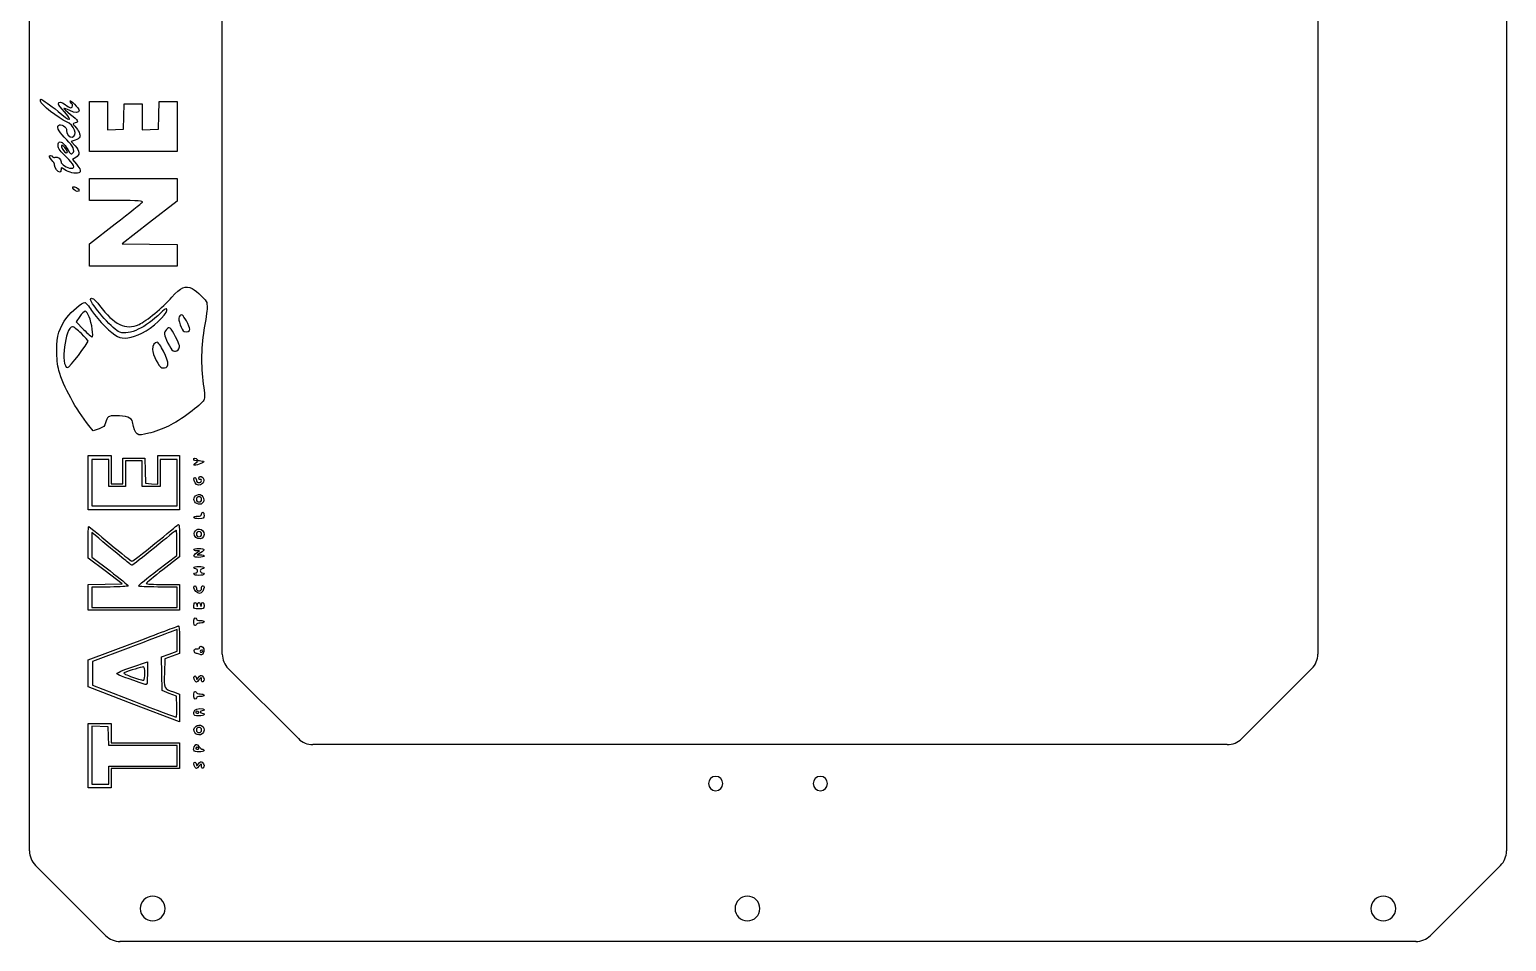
# Model space of a CAD drawing. Header units: millimetres. Extents: x 58 to 783, y 69 to 529.
# Drawn here: x 57.5 to 417.5, y 69.1 to 291.5 of the extents above; entities that cross this region are included whole.
import ezdxf

# ---------------------------------------------------------------- set-up
doc = ezdxf.new("R2010")
doc.units = ezdxf.units.MM
doc.layers.get('0').update_dxf_attribs({"linetype": 'CONTINUOUS'})

msp = doc.modelspace()

# ---------------------------------------------------------------- linework, layer by layer
at = {"color": 0}
for p, q in [((57.5345, 91.1546), (57.5345, 507.016)), ((417.516, 507.016), (417.516, 91.1546)), ((104.524, 139.161), (104.524, 459.01)), ((371.542, 459.01), (371.542, 139.161)), ((72.1184, 261.696), (72.1184, 273.95)), ((72.1184, 273.95), (76.5168, 273.95)), ((76.5168, 273.95), (76.5168, 267.007)), ((89.0157, 270.572), (89.1053, 273.95)), ((89.1053, 273.95), (93.4819, 273.95)), ((93.4819, 273.95), (93.4819, 261.696)), ((80.4443, 267.193), (80.6235, 273.322)), ((80.6235, 273.322), (85, 273.322)), ((85, 273.322), (85, 267.007)), ((88.9275, 267.193), (89.0157, 270.572)), ((76.5168, 267.007), (80.4443, 267.193)), ((85, 267.007), (86.964, 267.1)), ((86.964, 267.1), (88.9275, 267.193)), ((68.6622, 264.477), (67.7115, 264.145)), ((67.7115, 264.145), (68.658, 263.067)), ((66.1762, 262.682), (66.1762, 262.682)), ((68.8234, 260.256), (68.0434, 259.745)), ((68.0434, 259.745), (68.9804, 258.608)), ((82.8008, 261.696), (72.1184, 261.696)), ((93.4819, 261.696), (82.8008, 261.696)), ((69.5205, 256.497), (69.5205, 256.497)), ((72.1184, 249.759), (72.1184, 255.1)), ((72.1184, 255.1), (93.4819, 255.1)), ((93.4819, 255.1), (93.4819, 249.593)), ((69.172, 251.956), (69.172, 251.956)), ((78.7548, 249.759), (72.1184, 249.759)), ((93.4819, 249.593), (86.8123, 244.413)), ((72.1388, 239.233), (78.431, 244.092)), ((86.8123, 244.413), (80.1412, 239.233)), ((72.1293, 236.484), (72.1388, 239.233)), ((80.1412, 239.233), (86.8123, 239.147)), ((86.8123, 239.147), (93.4819, 239.063)), ((93.4819, 239.063), (93.4819, 233.735)), ((72.1184, 233.735), (72.1293, 236.484)), ((82.8008, 233.735), (72.1184, 233.735)), ((93.4819, 233.735), (82.8008, 233.735)), ((69.7523, 221.467), (68.8703, 220.194)), ((68.8703, 220.194), (70.7196, 218.324)), ((72.099, 221.404), (72.099, 221.404)), ((95.7531, 220.38), (95.7531, 220.38)), ((70.1657, 217.31), (70.1657, 217.31)), ((93.1277, 216.541), (93.1277, 216.541)), ((100.211, 219.126), (100.211, 219.126)), ((90.1802, 213.008), (90.1802, 213.008)), ((73.0747, 193.555), (72.0065, 194.873)), ((74.4707, 194.073), (73.0747, 193.555)), ((71.804, 174.353), (71.804, 187.551)), ((71.804, 187.551), (77.4594, 187.551)), ((77.4594, 187.551), (77.4594, 180.639)), ((88.7691, 180.604), (88.7691, 187.551)), ((88.7691, 187.551), (94.1105, 187.551)), ((94.1105, 187.551), (94.1105, 174.353)), ((76.8311, 186.607), (72.7467, 186.607)), ((72.7467, 186.607), (72.7467, 175.297)), ((76.8311, 180.011), (76.8311, 186.607)), ((80.2873, 180.639), (80.2873, 186.921)), ((80.2873, 186.921), (85.6051, 186.921)), ((84.9986, 186.294), (80.9156, 186.294)), ((80.9156, 186.294), (80.9156, 180.011)), ((84.9986, 180.011), (84.9986, 186.294)), ((85.6051, 186.921), (85.6947, 183.859)), ((85.6947, 183.859), (85.7857, 180.796)), ((91.4396, 186.607), (89.3974, 186.607)), ((89.3974, 186.607), (89.3974, 180.011)), ((93.4819, 186.607), (91.4396, 186.607)), ((93.4819, 175.297), (93.4819, 186.607)), ((98.9044, 185.451), (98.9044, 185.451)), ((80.9156, 180.011), (76.8311, 180.011)), ((77.4594, 180.639), (80.2873, 180.639)), ((89.3974, 180.011), (84.9986, 180.011)), ((85.7857, 180.796), (87.2765, 180.701)), ((87.2765, 180.701), (88.7691, 180.604)), ((99.7148, 180.713), (99.7148, 180.713)), ((98.8233, 177.497), (98.8233, 177.497)), ((82.9564, 174.353), (71.804, 174.353)), ((72.7467, 175.297), (93.4819, 175.297)), ((94.1105, 174.353), (82.9564, 174.353)), ((99.6142, 175.931), (99.6142, 175.931)), ((98.8233, 172.154), (98.8233, 172.154)), ((71.8069, 162.574), (71.804, 166.422)), ((74.3962, 167.386), (72.7467, 168.777)), ((72.7467, 168.777), (72.7467, 162.76)), ((93.4544, 163.202), (93.4681, 166.265)), ((94.1091, 166.905), (94.1091, 162.834)), ((98.8233, 169.015), (98.8233, 169.015)), ((99.6237, 167.455), (99.6237, 167.455)), ((75.9492, 159.432), (71.8069, 162.574)), ((72.7467, 162.76), (77.1454, 159.42)), ((88.7554, 159.614), (93.4544, 163.202)), ((94.1091, 162.834), (90.0328, 159.719)), ((98.2638, 163.813), (98.9623, 164.302)), ((98.9623, 164.302), (98.2652, 164.302)), ((99.2159, 163.853), (98.352, 163.383)), ((98.352, 163.383), (99.2159, 163.372)), ((98.8233, 162.731), (98.8233, 162.731)), ((80.0901, 156.289), (75.9492, 159.432)), ((71.804, 156.115), (75.9478, 156.2)), ((71.804, 149.849), (71.804, 156.115)), ((77.1454, 155.505), (72.7467, 155.505)), ((72.7467, 155.505), (72.7467, 150.478)), ((75.9478, 156.2), (80.0901, 156.289)), ((93.4819, 155.505), (88.7691, 155.505)), ((90.0247, 156.132), (94.1091, 156.132)), ((93.4819, 150.478), (93.4819, 155.505)), ((94.1091, 156.132), (94.1091, 149.849)), ((98.8233, 158.331), (98.8233, 158.331)), ((99.7398, 154.484), (99.7398, 154.484)), ((82.9564, 149.849), (71.804, 149.849)), ((72.7467, 150.478), (93.4819, 150.478)), ((94.1091, 149.849), (82.9564, 149.849)), ((98.8233, 150.163), (98.8233, 150.163)), ((93.4819, 145.116), (91.8326, 144.49)), ((93.4819, 139.872), (93.4819, 145.116)), ((99.1376, 146.707), (99.1376, 146.707)), ((71.815, 137.753), (82.7098, 141.837)), ((81.5428, 140.604), (72.9036, 137.341)), ((94.113, 142.726), (94.113, 139.321)), ((71.8097, 131.156), (71.815, 137.753)), ((72.9036, 137.341), (72.9036, 131.538)), ((82.4699, 135.97), (86.2556, 137.236)), ((86.2556, 137.236), (86.2556, 134.411)), ((89.6938, 138.456), (91.5885, 139.164)), ((89.7819, 134.352), (89.6938, 138.456)), ((90.4998, 138.023), (90.4117, 134.557)), ((94.113, 139.321), (90.4998, 138.023)), ((91.5885, 139.164), (93.4819, 139.872)), ((99.4516, 140.111), (99.4516, 140.111)), ((99.7617, 139.161), (99.7617, 139.161)), ((85.2054, 136.026), (85.2054, 136.026)), ((89.8687, 130.251), (89.7819, 134.352)), ((105.985, 135.605), (123.066, 118.524)), ((353, 118.524), (370.082, 135.605)), ((82.9592, 126.876), (71.8097, 131.156)), ((72.9036, 131.538), (82.9564, 127.659)), ((85.6904, 131.764), (85.6904, 131.764)), ((91.597, 129.556), (89.8687, 130.251)), ((92.6207, 129.901), (94.113, 129.343)), ((99.7673, 132.412), (99.7659, 132.412)), ((94.113, 122.598), (82.9592, 126.876)), ((93.3249, 128.864), (91.597, 129.556)), ((93.4159, 126.318), (93.3249, 128.864)), ((94.113, 129.343), (94.113, 122.598)), ((99.1376, 128.8), (99.1376, 128.8)), ((98.5312, 125.171), (98.5312, 125.171)), ((98.8233, 124.087), (98.8233, 124.087)), ((71.804, 106.493), (71.804, 122.2)), ((71.804, 122.2), (77.4594, 122.2)), ((76.6741, 121.416), (72.7467, 121.604)), ((72.7467, 121.604), (72.7467, 107.435)), ((76.8586, 116.86), (76.6741, 121.416)), ((77.4594, 122.2), (77.4594, 117.489)), ((98.8233, 121.259), (98.8233, 121.259)), ((99.6237, 119.701), (99.6237, 119.701)), ((85.1697, 116.86), (76.8586, 116.86)), ((77.4594, 117.489), (94.1105, 117.489)), ((93.4819, 116.86), (85.1697, 116.86)), ((93.4819, 111.833), (93.4819, 116.86)), ((94.1105, 117.489), (94.1105, 111.205)), ((98.5312, 116.375), (98.5312, 116.375)), ((98.8233, 115.288), (98.8233, 115.288)), ((349.443, 117.062), (126.623, 117.062)), ((76.8311, 107.435), (76.8311, 111.833)), ((76.8311, 111.833), (93.4819, 111.833)), ((85.7843, 111.205), (77.4594, 111.205)), ((77.4594, 111.205), (77.4594, 106.493)), ((94.1105, 111.205), (85.7843, 111.205)), ((99.7673, 111.363), (99.7659, 111.362)), ((77.4594, 106.493), (71.804, 106.493)), ((72.7467, 107.435), (76.8311, 107.435)), ((76.0758, 70.5171), (58.994, 87.5993)), ((416.056, 87.5993), (398.974, 70.5171)), ((395.482, 69.0548), (79.568, 69.0548))]:
    msp.add_line(p, q, dxfattribs=at)
for points in [[(60.1789, 274.008), (60.1789, 274.635), (60.2008, 274.636), (61.0429, 274.092)], [(66.511, 268.992), (64.6423, 269.736), (60.1789, 273.269), (60.1789, 274.008)], [(61.0429, 274.092), (61.7968, 273.605), (63.7992, 272.07), (66.325, 270.044)], [(64.5777, 273.29), (64.5777, 273.99), (65.2776, 273.946), (66.179, 273.185)], [(67.7196, 273.479), (67.5474, 273.586), (67.4095, 273.841), (67.4137, 274.048)], [(67.4137, 274.048), (67.4247, 274.5), (69.6048, 272.211), (69.6048, 271.745)], [(66.0396, 271.417), (65.235, 272.277), (64.5777, 273.12), (64.5777, 273.29)], [(65.9102, 272.244), (65.8453, 272.18), (66.5716, 271.514), (67.5238, 270.76)], [(67.3446, 271.706), (66.62, 272.068), (65.9737, 272.307), (65.9102, 272.244)], [(66.325, 270.044), (67.7086, 268.932), (67.521, 269.834), (66.0396, 271.417)], [(66.179, 273.185), (66.7082, 272.743), (67.3407, 272.379), (67.5873, 272.379)], [(69.6048, 271.745), (69.6048, 271.086), (68.6333, 271.071), (67.3446, 271.706)], [(67.5238, 270.76), (69.4337, 269.252), (69.6006, 268.943), (68.6456, 268.695)], [(67.5873, 272.379), (68.0956, 272.379), (68.1937, 273.185), (67.7196, 273.479)], [(66.6034, 264.559), (64.831, 266.253), (64.0609, 267.589), (64.5626, 268.089)], [(64.5626, 268.089), (65.0861, 268.616), (66.6404, 267.654), (66.5484, 266.864)], [(66.5484, 266.864), (66.4489, 266.022), (67.2373, 265.075), (67.9277, 265.208)], [(67.9277, 265.208), (69.4104, 265.493), (68.3782, 268.25), (66.511, 268.992)], [(68.6456, 268.695), (68.0089, 268.529), (68.0074, 268.52), (68.6072, 267.86)], [(68.6072, 267.86), (69.4958, 266.883), (69.9918, 265.796), (69.7907, 265.271)], [(64.4895, 263.11), (64.4342, 263.861), (64.5474, 264.053), (65.0363, 264.053)], [(66.4531, 260.405), (65.0378, 261.72), (64.5389, 262.406), (64.4895, 263.11)], [(65.0363, 264.053), (65.5877, 264.053), (66.0495, 263.528), (67.2938, 261.499)], [(65.3479, 263.2), (65.0766, 262.928), (66.0315, 261.384), (66.4697, 261.384)], [(66.1762, 262.682), (65.8453, 263.091), (65.472, 263.324), (65.3479, 263.2)], [(68.0406, 261.282), (68.6717, 261.884), (68.1468, 263.081), (66.6034, 264.559)], [(68.658, 263.067), (69.8101, 261.755), (69.8581, 260.934), (68.8234, 260.256)], [(69.7907, 265.271), (69.693, 265.016), (69.1857, 264.659), (68.6622, 264.477)], [(63.0068, 259.582), (62.3464, 260.148), (62.1743, 260.754), (62.6745, 260.754)], [(62.6745, 260.754), (62.8371, 260.754), (63.0534, 260.617), (63.1553, 260.455)], [(63.6351, 258.349), (63.6351, 258.732), (63.3525, 259.285), (63.0068, 259.582)], [(63.1553, 260.455), (63.2576, 260.289), (63.5512, 260.234), (63.8059, 260.332)], [(63.8059, 260.332), (64.3901, 260.555), (65.206, 259.902), (65.206, 259.212)], [(65.206, 259.212), (65.206, 258.6), (66.7413, 257.613), (67.6892, 257.613)], [(66.4697, 261.384), (66.9452, 261.384), (66.8348, 261.87), (66.1762, 262.682)], [(67.6892, 257.613), (68.8453, 257.613), (68.4195, 258.574), (66.4531, 260.405)], [(67.2938, 261.499), (67.5721, 261.046), (67.7429, 260.995), (68.0406, 261.282)], [(64.9139, 256.669), (64.3805, 256.669), (63.6351, 257.648), (63.6351, 258.349)], [(65.206, 257.306), (65.206, 256.957), (65.0752, 256.669), (64.9139, 256.669)], [(66.1363, 257.256), (65.2184, 257.937), (65.206, 257.937), (65.206, 257.306)], [(69.5205, 256.497), (68.7447, 256.199), (67.0539, 256.58), (66.1363, 257.256)], [(68.9804, 258.608), (69.9893, 257.383), (70.1544, 256.741), (69.5205, 256.497)], [(69.172, 251.956), (68.6717, 251.956), (67.86, 252.83), (68.1193, 253.091)], [(68.1193, 253.091), (68.3602, 253.33), (69.6048, 252.636), (69.6048, 252.259)], [(69.6048, 252.259), (69.6048, 252.094), (69.4104, 251.956), (69.172, 251.956)], [(78.431, 244.092), (81.8914, 246.765), (84.872, 249.133), (85.0565, 249.355)], [(85.0565, 249.355), (85.3267, 249.681), (84.1167, 249.759), (78.7548, 249.759)], [(92.2154, 226.182), (94.3913, 228.637), (95.5354, 229.125), (97.1518, 228.29)], [(97.1518, 228.29), (98.3093, 227.691), (100.707, 225.382), (100.712, 224.859)], [(66.6267, 221.244), (67.6811, 222.677), (70.3668, 224.923), (71.0188, 224.919)], [(71.0188, 224.919), (71.1923, 224.919), (71.9349, 224.026), (72.6694, 222.935)], [(72.4323, 225.619), (72.4323, 226.387), (73.5072, 225.673), (74.6181, 224.172)], [(79.1616, 217.81), (77.4912, 218.689), (72.4323, 224.56), (72.4323, 225.619)], [(74.6181, 224.172), (78.0919, 219.469), (80.9763, 218.082), (84.2148, 219.553)], [(84.2148, 219.553), (86.0242, 220.377), (89.9597, 223.639), (92.2154, 226.182)], [(90.9697, 222.969), (90.9697, 223.687), (90.7743, 223.574), (88.7677, 221.68)], [(100.839, 223.839), (100.907, 223.492), (100.624, 221.371), (100.211, 219.126)], [(100.712, 224.859), (100.717, 224.644), (100.772, 224.183), (100.839, 223.839)], [(64.1533, 213.312), (64.1657, 216.734), (64.7982, 218.759), (66.6267, 221.244)], [(71.0791, 222.738), (70.8339, 222.738), (70.2359, 222.165), (69.7523, 221.467)], [(72.099, 221.404), (71.7832, 222.139), (71.3246, 222.738), (71.0791, 222.738)], [(72.7936, 216.455), (73.1905, 216.455), (72.6888, 220.029), (72.099, 221.404)], [(72.6694, 222.935), (74.3342, 220.464), (77.4693, 217.299), (78.9464, 216.598)], [(88.7677, 221.68), (85.2015, 218.316), (81.2366, 216.717), (79.1616, 217.81)], [(84.9422, 217.427), (87.4889, 218.675), (90.9697, 221.875), (90.9697, 222.969)], [(93.9768, 221.382), (93.6198, 220.817), (94.5995, 218.059), (95.2458, 217.813)], [(95.7531, 220.38), (94.8778, 221.983), (94.4922, 222.199), (93.9768, 221.382)], [(96.617, 218.409), (96.6114, 218.63), (96.2244, 219.517), (95.7531, 220.38)], [(68.005, 218.969), (66.197, 218.969), (65.0187, 209.296), (66.7907, 208.999)], [(70.1657, 217.31), (69.2644, 218.221), (68.2928, 218.969), (68.005, 218.969)], [(71.804, 215.473), (71.804, 215.569), (71.0667, 216.397), (70.1657, 217.31)], [(70.7196, 218.324), (71.7381, 217.297), (72.6708, 216.455), (72.7936, 216.455)], [(78.9464, 216.598), (80.4263, 215.897), (82.3613, 216.163), (84.9422, 217.427)], [(90.8914, 218.303), (90.1651, 217.431), (90.1845, 217.259), (91.2703, 214.962)], [(93.1277, 216.541), (91.9399, 218.906), (91.6079, 219.166), (90.8914, 218.303)], [(93.7341, 213.377), (94.295, 213.938), (94.2082, 214.394), (93.1277, 216.541)], [(95.2458, 217.813), (95.8455, 217.583), (96.6265, 217.921), (96.617, 218.409)], [(100.211, 219.126), (99.3235, 214.296), (99.2173, 209.568), (99.8911, 204.987)], [(64.7001, 208.285), (64.3407, 209.601), (64.1449, 211.393), (64.1533, 213.312)], [(66.7907, 208.999), (67.1766, 208.934), (71.804, 214.912), (71.804, 215.473)], [(88.6714, 215.197), (87.9863, 215.197), (87.5136, 214.49), (87.5136, 213.462)], [(87.5136, 213.462), (87.5136, 212.174), (89.082, 209.102), (89.8095, 208.967)], [(90.1802, 213.008), (89.5724, 214.212), (88.8944, 215.197), (88.6714, 215.197)], [(89.8095, 208.967), (91.597, 208.636), (91.718, 209.953), (90.1802, 213.008)], [(91.2703, 214.962), (92.2129, 212.972), (92.892, 212.535), (93.7341, 213.377)], [(72.0065, 194.873), (68.8785, 198.73), (65.7408, 204.493), (64.7001, 208.285)], [(99.8911, 204.987), (100.254, 202.526), (100.274, 201.683), (99.9822, 201.086)], [(99.9822, 201.086), (99.4117, 199.92), (94.2633, 196.114), (91.4093, 194.751)], [(76.0719, 195.548), (75.9051, 194.77), (75.602, 194.491), (74.4707, 194.073)], [(78.5192, 197.288), (76.7652, 197.288), (76.3859, 197.019), (76.0719, 195.548)], [(82.6576, 195.785), (82.4495, 196.785), (81.0782, 197.284), (78.5192, 197.288)], [(86.5999, 192.992), (83.5395, 192.257), (83.3575, 192.387), (82.6576, 195.785)], [(91.4093, 194.751), (90.0105, 194.08), (87.8459, 193.29), (86.5999, 192.992)], [(98.9044, 185.451), (97.5349, 185.024), (97.2026, 185.167), (98.0599, 185.816)], [(98.1163, 186.285), (97.561, 186.294), (97.3116, 186.921), (97.8613, 186.921)], [(97.8613, 186.921), (98.0239, 186.921), (98.2444, 186.779), (98.352, 186.607)], [(98.0599, 185.816), (98.6095, 186.231), (98.6151, 186.274), (98.1163, 186.285)], [(98.352, 186.607), (98.4582, 186.436), (98.8907, 186.294), (99.3126, 186.294)], [(99.3126, 186.294), (100.448, 186.294), (100.243, 185.871), (98.9044, 185.451)], [(97.8916, 180.932), (97.4796, 181.701), (97.4757, 182.208), (97.8807, 182.208)], [(97.8807, 182.208), (98.0528, 182.208), (98.195, 181.927), (98.195, 181.58)], [(99.7148, 180.713), (99.1376, 180.136), (98.261, 180.242), (97.8916, 180.932)], [(98.195, 181.58), (98.195, 181.162), (98.4042, 180.953), (98.8233, 180.953)], [(98.8233, 182.056), (98.8233, 182.797), (99.9024, 182.502), (100.014, 181.732)], [(99.1376, 181.738), (98.9637, 181.632), (98.8233, 181.776), (98.8233, 182.056)], [(98.8233, 180.953), (99.1828, 180.953), (99.4516, 181.162), (99.4516, 181.443)], [(99.4516, 181.443), (99.4516, 181.712), (99.3098, 181.845), (99.1376, 181.738)], [(100.014, 181.732), (100.064, 181.386), (99.9285, 180.928), (99.7148, 180.713)], [(98.3202, 175.882), (97.4037, 176.299), (97.3776, 177.373), (98.2733, 177.935)], [(98.8233, 177.497), (98.4042, 177.497), (98.195, 177.287), (98.195, 176.867)], [(98.195, 176.867), (98.195, 176.45), (98.4042, 176.24), (98.8233, 176.24)], [(98.2733, 177.935), (99.4392, 178.665), (100.678, 176.813), (99.6142, 175.931)], [(99.4516, 176.867), (99.4516, 177.287), (99.242, 177.497), (98.8233, 177.497)], [(98.8233, 176.24), (99.242, 176.24), (99.4516, 176.45), (99.4516, 176.867)], [(99.6142, 175.931), (99.2269, 175.609), (98.9432, 175.598), (98.3202, 175.882)], [(98.509, 172.785), (99.1376, 172.785), (99.4516, 172.941), (99.4516, 173.255)], [(100.08, 172.941), (100.08, 172.234), (99.9546, 172.154), (98.8233, 172.154)], [(99.4516, 173.255), (99.4516, 173.516), (99.5923, 173.726), (99.7659, 173.726)], [(99.7659, 173.726), (99.9381, 173.726), (100.08, 173.374), (100.08, 172.941)], [(71.804, 166.422), (71.804, 168.538), (71.8742, 170.27), (71.9624, 170.27)], [(71.9624, 170.27), (72.0506, 170.27), (74.3825, 168.362), (77.144, 166.029)], [(93.2974, 169.329), (93.1968, 169.329), (90.8032, 167.421), (87.9782, 165.088)], [(88.083, 166.087), (90.9655, 168.45), (93.4999, 170.517), (93.7161, 170.68)], [(93.4681, 166.265), (93.4766, 167.95), (93.3993, 169.329), (93.2974, 169.329)], [(93.7161, 170.68), (94.0248, 170.914), (94.1091, 170.111), (94.1091, 166.905)], [(97.7138, 168.101), (97.3377, 169.288), (98.8162, 170.15), (99.7024, 169.266)], [(97.5663, 172.47), (97.5663, 172.643), (97.9911, 172.785), (98.509, 172.785)], [(98.8233, 172.154), (98.1315, 172.154), (97.5663, 172.296), (97.5663, 172.47)], [(99.7024, 169.266), (100.214, 168.753), (100.178, 167.915), (99.6237, 167.455)], [(82.5292, 160.845), (82.2523, 160.845), (80.1469, 162.538), (74.3962, 167.386)], [(77.144, 166.029), (79.9056, 163.696), (82.3172, 161.788), (82.5031, 161.788)], [(82.5031, 161.788), (82.6893, 161.788), (85.2001, 163.721), (88.083, 166.087)], [(99.6237, 167.455), (99.0216, 166.955), (97.9632, 167.313), (97.7138, 168.101)], [(98.8233, 169.015), (98.4042, 169.015), (98.195, 168.806), (98.195, 168.385)], [(98.195, 168.385), (98.195, 167.968), (98.4042, 167.758), (98.8233, 167.758)], [(99.4516, 168.385), (99.4516, 168.806), (99.242, 169.015), (98.8233, 169.015)], [(98.8233, 167.758), (99.242, 167.758), (99.4516, 167.968), (99.4516, 168.385)], [(87.9782, 165.088), (85.1546, 162.755), (82.7017, 160.845), (82.5292, 160.845)], [(98.8233, 162.731), (97.4122, 162.731), (97.2287, 163.085), (98.2638, 163.813)], [(97.5663, 164.616), (97.5663, 164.788), (98.1315, 164.931), (98.8233, 164.931)], [(98.2652, 164.302), (97.8807, 164.302), (97.5663, 164.441), (97.5663, 164.616)], [(98.8233, 164.931), (100.287, 164.931), (100.438, 164.514), (99.2159, 163.853)], [(100.08, 163.045), (100.08, 162.873), (99.5137, 162.731), (98.8233, 162.731)], [(99.2159, 163.372), (99.6915, 163.364), (100.08, 163.218), (100.08, 163.045)], [(77.1454, 159.42), (79.5637, 157.583), (81.5439, 155.95), (81.5439, 155.793)], [(84.0564, 155.765), (84.0564, 155.907), (86.1716, 157.639), (88.7554, 159.614)], [(90.0328, 159.719), (87.7905, 158.006), (85.9525, 156.498), (85.9483, 156.367)], [(97.5663, 160.218), (97.5663, 160.389), (98.1315, 160.532), (98.8233, 160.532)], [(98.0377, 159.904), (97.7787, 159.904), (97.5663, 160.043), (97.5663, 160.218)], [(97.5663, 158.645), (97.5663, 158.817), (97.7787, 158.961), (98.0377, 158.961)], [(98.8233, 158.331), (98.1315, 158.331), (97.5663, 158.473), (97.5663, 158.645)], [(98.509, 159.432), (98.509, 159.69), (98.2969, 159.904), (98.0377, 159.904)], [(98.0377, 158.961), (98.2969, 158.961), (98.509, 159.173), (98.509, 159.432)], [(98.8233, 160.532), (99.5137, 160.532), (100.08, 160.389), (100.08, 160.218)], [(100.08, 158.645), (100.08, 158.473), (99.5137, 158.331), (98.8233, 158.331)], [(99.6086, 159.904), (99.3496, 159.904), (99.1376, 159.69), (99.1376, 159.432)], [(99.1376, 159.432), (99.1376, 159.173), (99.3496, 158.961), (99.6086, 158.961)], [(100.08, 160.218), (100.08, 160.043), (99.8679, 159.904), (99.6086, 159.904)], [(99.6086, 158.961), (99.8679, 158.961), (100.08, 158.817), (100.08, 158.645)], [(81.5439, 155.793), (81.5439, 155.631), (79.6036, 155.505), (77.1454, 155.505)], [(88.7691, 155.505), (86.1769, 155.505), (84.0564, 155.622), (84.0564, 155.765)], [(85.9483, 156.367), (85.9427, 156.239), (87.7782, 156.132), (90.0247, 156.132)], [(98.0599, 154.427), (97.5071, 154.98), (97.3984, 155.818), (97.8807, 155.818)], [(97.8807, 155.818), (98.0528, 155.818), (98.195, 155.537), (98.195, 155.19)], [(98.195, 155.19), (98.195, 154.772), (98.4042, 154.562), (98.8233, 154.562)], [(98.8233, 154.562), (99.242, 154.562), (99.4516, 154.772), (99.4516, 155.19)], [(99.4516, 155.19), (99.4516, 155.537), (99.5923, 155.818), (99.7659, 155.818)], [(99.7659, 155.818), (100.166, 155.818), (100.153, 155.192), (99.7398, 154.484)], [(97.5663, 150.948), (97.5663, 151.845), (98.0765, 152.01), (98.2927, 151.183)], [(99.7398, 154.484), (99.3429, 153.802), (98.7076, 153.781), (98.0599, 154.427)], [(98.4719, 151.183), (98.4924, 151.488), (98.6398, 151.734), (98.8, 151.734)], [(98.8, 151.734), (98.9598, 151.734), (99.1553, 151.488), (99.2353, 151.183)], [(99.4145, 151.183), (99.4724, 152.044), (100.08, 151.83), (100.08, 150.948)], [(98.8233, 150.163), (97.6919, 150.163), (97.5663, 150.242), (97.5663, 150.948)], [(97.5663, 147.022), (97.5663, 147.54), (97.7071, 147.964), (97.8807, 147.964)], [(97.8807, 147.964), (98.0528, 147.964), (98.195, 147.822), (98.195, 147.65)], [(98.195, 147.65), (98.195, 147.478), (98.6194, 147.336), (99.1376, 147.336)], [(98.2927, 151.183), (98.4292, 150.659), (98.4373, 150.659), (98.4719, 151.183)], [(100.08, 150.948), (100.08, 150.242), (99.9546, 150.163), (98.8233, 150.163)], [(99.2353, 151.183), (99.3719, 150.659), (99.38, 150.659), (99.4145, 151.183)], [(91.8326, 144.49), (90.9257, 144.147), (86.2954, 142.397), (81.5428, 140.604)], [(82.7098, 141.837), (88.7028, 144.084), (93.7189, 145.969), (93.8597, 146.027)], [(93.8597, 146.027), (93.9987, 146.085), (94.113, 144.598), (94.113, 142.726)], [(97.8807, 146.078), (97.7071, 146.078), (97.5663, 146.503), (97.5663, 147.022)], [(98.195, 146.393), (98.195, 146.219), (98.0528, 146.078), (97.8807, 146.078)], [(99.1376, 146.707), (98.6194, 146.707), (98.195, 146.567), (98.195, 146.393)], [(99.1376, 147.336), (99.6555, 147.336), (100.08, 147.195), (100.08, 147.022)], [(100.08, 147.022), (100.08, 146.849), (99.6555, 146.707), (99.1376, 146.707)], [(97.627, 139.875), (97.5473, 140.286), (97.7276, 140.424), (98.3477, 140.424)], [(98.3477, 140.424), (98.8191, 140.424), (99.0907, 140.56), (98.9803, 140.738)], [(98.9803, 140.738), (98.873, 140.911), (99.0589, 141.053), (99.3937, 141.053)], [(99.3937, 141.053), (100.03, 141.053), (100.245, 139.943), (99.7617, 139.161)], [(98.2003, 139.315), (97.9428, 139.321), (97.6849, 139.571), (97.627, 139.875)], [(99.0935, 139.04), (98.8579, 139.187), (98.4567, 139.31), (98.2003, 139.315)], [(99.7617, 139.161), (99.6128, 138.92), (99.3581, 138.876), (99.0935, 139.04)], [(99.4516, 140.111), (99.278, 140.111), (99.1376, 139.96), (99.1376, 139.776)], [(99.1376, 139.776), (99.1376, 139.594), (99.278, 139.531), (99.4516, 139.639)], [(99.7659, 139.972), (99.7659, 140.046), (99.6237, 140.111), (99.4516, 140.111)], [(99.4516, 139.639), (99.6237, 139.746), (99.7659, 139.894), (99.7659, 139.972)], [(104.524, 139.13), (104.524, 137.808), (105.049, 136.54), (105.984, 135.605)], [(370.082, 135.605), (371.016, 136.537), (371.542, 137.805), (371.542, 139.128)], [(78.7975, 134.366), (78.7358, 134.553), (80.3645, 135.264), (82.4699, 135.97)], [(85.6904, 131.764), (81.7051, 133.029), (78.8885, 134.092), (78.7975, 134.366)], [(80.6016, 134.572), (80.3176, 134.458), (81.1332, 134.035), (82.6424, 133.518)], [(85.2054, 136.026), (84.836, 136.026), (81.9312, 135.107), (80.6016, 134.572)], [(82.6424, 133.518), (84.026, 133.043), (85.2622, 132.715), (85.3916, 132.788)], [(85.6273, 134.473), (85.6273, 135.562), (85.5017, 136.026), (85.2054, 136.026)], [(85.3916, 132.788), (85.5211, 132.861), (85.6273, 133.62), (85.6273, 134.473)], [(86.2556, 134.411), (86.2556, 131.833), (86.2058, 131.6), (85.6904, 131.764)], [(90.4117, 134.557), (90.3125, 130.688), (90.2698, 130.78), (92.6207, 129.901)], [(97.893, 132.57), (97.4852, 133.176), (97.4796, 133.827), (97.8821, 133.827)], [(97.8821, 133.827), (98.0542, 133.827), (98.1964, 133.583), (98.1964, 133.284)], [(98.1964, 133.284), (98.1964, 132.844), (98.2885, 132.877), (98.6952, 133.456)], [(98.6952, 133.456), (99.0921, 134.024), (99.2861, 134.093), (99.6378, 133.803)], [(99.4516, 132.901), (99.4516, 133.578), (99.4488, 133.578), (98.83, 132.839)], [(99.6378, 133.803), (100.154, 133.373), (100.216, 132.691), (99.7673, 132.412)], [(97.5663, 129.114), (97.5663, 129.632), (97.7085, 130.056), (97.8807, 130.056)], [(97.8807, 130.056), (98.0542, 130.056), (98.195, 129.913), (98.195, 129.741)], [(98.83, 132.839), (98.2998, 132.206), (98.1618, 132.166), (97.893, 132.57)], [(98.195, 129.741), (98.195, 129.57), (98.6194, 129.428), (99.1376, 129.428)], [(99.7659, 132.412), (99.5937, 132.305), (99.4516, 132.525), (99.4516, 132.901)], [(82.9564, 127.659), (88.4865, 125.524), (93.1224, 123.778), (93.2586, 123.777)], [(93.2586, 123.777), (93.3951, 123.777), (93.4667, 124.919), (93.4159, 126.318)], [(97.8807, 128.17), (97.7085, 128.17), (97.5663, 128.595), (97.5663, 129.114)], [(98.195, 128.486), (98.195, 128.311), (98.0542, 128.17), (97.8807, 128.17)], [(99.1376, 128.8), (98.6194, 128.8), (98.195, 128.658), (98.195, 128.486)], [(99.1376, 129.428), (99.6569, 129.428), (100.08, 129.286), (100.08, 129.114)], [(100.08, 129.114), (100.08, 128.942), (99.6569, 128.8), (99.1376, 128.8)], [(98.8233, 124.087), (97.8352, 124.087), (97.5678, 124.204), (97.572, 124.637)], [(97.572, 124.637), (97.5748, 124.94), (97.681, 125.327), (97.8076, 125.499)], [(97.8076, 125.499), (98.0916, 125.888), (100.08, 125.984), (100.08, 125.611)], [(98.0419, 125.034), (97.9329, 124.857), (98.0641, 124.714), (98.334, 124.714)], [(98.5312, 125.171), (98.37, 125.272), (98.1495, 125.21), (98.0419, 125.034)], [(98.334, 124.714), (98.8854, 124.714), (98.9665, 124.904), (98.5312, 125.171)], [(100.08, 124.401), (100.08, 124.229), (99.5151, 124.087), (98.8233, 124.087)], [(99.6086, 125.342), (99.3496, 125.342), (99.1376, 125.2), (99.1376, 125.029)], [(99.1376, 125.029), (99.1376, 124.857), (99.3496, 124.714), (99.6086, 124.714)], [(100.08, 125.611), (100.08, 125.464), (99.8679, 125.342), (99.6086, 125.342)], [(99.6086, 124.714), (99.8679, 124.714), (100.08, 124.573), (100.08, 124.401)], [(99.6237, 119.701), (98.6194, 118.865), (97.0746, 120.09), (97.7593, 121.181)], [(97.7593, 121.181), (98.4444, 122.269), (100.08, 121.88), (100.08, 120.629)], [(98.8233, 121.259), (98.4042, 121.259), (98.195, 121.05), (98.195, 120.629)], [(98.195, 120.629), (98.195, 120.212), (98.4042, 120.002), (98.8233, 120.002)], [(99.4516, 120.629), (99.4516, 121.05), (99.242, 121.259), (98.8233, 121.259)], [(98.8233, 120.002), (99.242, 120.002), (99.4516, 120.212), (99.4516, 120.629)], [(100.08, 120.629), (100.08, 120.328), (99.8746, 119.907), (99.6237, 119.701)], [(98.8233, 115.288), (97.5018, 115.288), (97.1917, 115.813), (97.893, 116.86)], [(97.893, 116.86), (98.1632, 117.263), (98.2927, 117.231), (98.8025, 116.625)], [(98.0419, 116.237), (97.9329, 116.062), (98.0641, 115.918), (98.334, 115.918)], [(98.5312, 116.375), (98.37, 116.475), (98.1495, 116.414), (98.0419, 116.237)], [(98.334, 115.918), (98.8854, 115.918), (98.9665, 116.107), (98.5312, 116.375)], [(98.8025, 116.625), (99.1291, 116.236), (99.5497, 115.918), (99.7384, 115.918)], [(100.08, 115.602), (100.08, 115.43), (99.5151, 115.288), (98.8233, 115.288)], [(99.7384, 115.918), (99.9271, 115.918), (100.08, 115.777), (100.08, 115.602)], [(123.064, 118.524), (124, 117.586), (125.268, 117.062), (126.589, 117.062)], [(349.475, 117.062), (350.796, 117.062), (352.064, 117.588), (353, 118.522)], [(97.893, 111.52), (97.4852, 112.127), (97.4796, 112.777), (97.8821, 112.777)], [(97.8821, 112.777), (98.0542, 112.777), (98.1964, 112.533), (98.1964, 112.234)], [(98.83, 111.789), (98.2998, 111.157), (98.1618, 111.118), (97.893, 111.52)], [(98.1964, 112.234), (98.1964, 111.794), (98.2885, 111.828), (98.6952, 112.407)], [(98.6952, 112.407), (99.0921, 112.973), (99.2861, 113.043), (99.6378, 112.752)], [(99.4516, 111.849), (99.4516, 112.529), (99.4488, 112.529), (98.83, 111.789)], [(99.7659, 111.362), (99.5937, 111.256), (99.4516, 111.475), (99.4516, 111.849)], [(99.6378, 112.752), (100.154, 112.324), (100.216, 111.642), (99.7673, 111.363)], [(224.761, 109.316), (223.798, 109.314), (223.015, 108.533), (223.015, 107.57)], [(226.507, 107.57), (226.508, 108.533), (225.726, 109.316), (224.761, 109.316)], [(250.289, 109.316), (249.324, 109.316), (248.541, 108.533), (248.541, 107.57)], [(252.035, 107.57), (252.035, 108.533), (251.252, 109.314), (250.289, 109.316)], [(223.015, 107.57), (223.015, 106.604), (223.796, 105.824), (224.761, 105.824)], [(224.761, 105.824), (225.726, 105.822), (226.507, 106.604), (226.507, 107.57)], [(248.541, 107.57), (248.541, 106.605), (249.323, 105.824), (250.288, 105.822)], [(250.288, 105.822), (251.252, 105.824), (252.034, 106.605), (252.035, 107.57)], [(57.5345, 91.1243), (57.5331, 89.8013), (58.0581, 88.5335), (58.994, 87.5993)], [(416.056, 87.5979), (416.99, 88.5306), (417.516, 89.7985), (417.516, 91.1229)], [(87.5386, 80.1053), (85.8725, 80.1053), (84.522, 78.7562), (84.522, 77.089)], [(90.5538, 77.089), (90.5538, 78.7548), (89.2044, 80.1038), (87.5386, 80.1053)], [(232.508, 80.1038), (230.843, 80.1053), (229.491, 78.7562), (229.491, 77.089)], [(235.525, 77.089), (235.525, 78.7548), (234.174, 80.1038), (232.508, 80.1038)], [(387.512, 80.1053), (385.847, 80.1053), (384.496, 78.7562), (384.496, 77.089)], [(390.529, 77.089), (390.529, 78.7548), (389.177, 80.1038), (387.512, 80.1053)], [(84.522, 77.089), (84.5206, 75.4242), (85.8711, 74.0738), (87.5372, 74.0738)], [(87.5372, 74.0738), (89.203, 74.0738), (90.5538, 75.4228), (90.5538, 77.089)], [(229.491, 77.089), (229.491, 75.4242), (230.842, 74.0738), (232.507, 74.0724)], [(232.508, 74.0724), (234.174, 74.0738), (235.525, 75.4228), (235.525, 77.089)], [(384.496, 77.089), (384.496, 75.4242), (385.844, 74.0738), (387.512, 74.0738)], [(387.512, 74.0738), (389.177, 74.0738), (390.529, 75.4228), (390.529, 77.089)], [(76.0748, 70.5171), (77.0103, 69.5812), (78.2768, 69.0577), (79.5997, 69.0548)], [(395.45, 69.0548), (396.769, 69.0548), (398.039, 69.5812), (398.974, 70.5157)]]:
    msp.add_open_spline(points, degree=3, dxfattribs=at)

doc.saveas('drawing.dxf')
